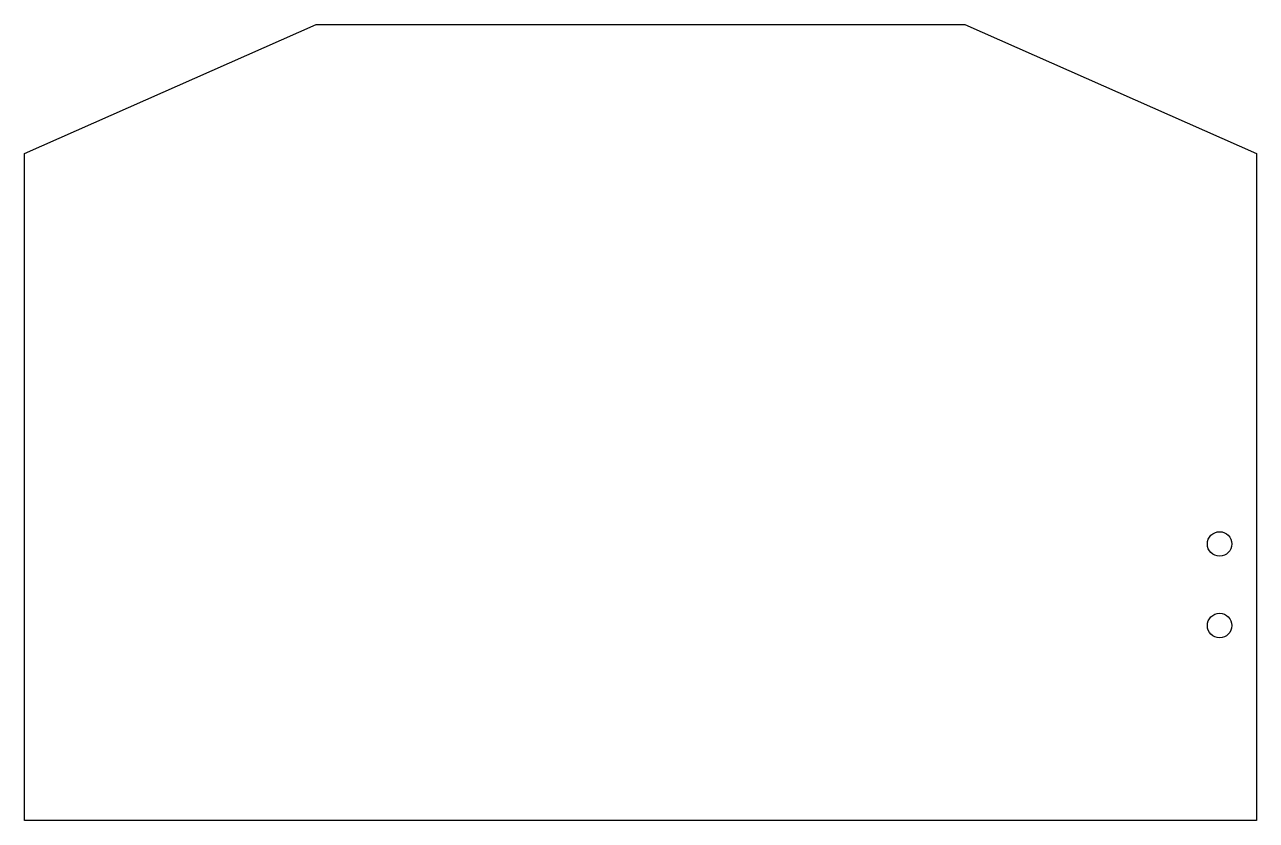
# Model space of a CAD drawing. Header units: millimetres. Extents: x -45.3 to 0.1, y -0.2 to 29.1.
import ezdxf

# ---------------------------------------------------------------- set-up
doc = ezdxf.new("R2010")
doc.units = ezdxf.units.MM

msp = doc.modelspace()

# ---------------------------------------------------------------- linework, layer by layer
msp.add_lwpolyline([(0.063, -0.159), (-45.276, -0.159), (-45.276, 24.369), (-34.545, 29.115), (-10.667, 29.115), (0.063, 24.369), (0.063, -0.159)], close=True)
for centre in [(-1.29, 10.01), (-1.29, 7.008)]:
    msp.add_circle(centre, 0.45)

doc.saveas('drawing.dxf')
